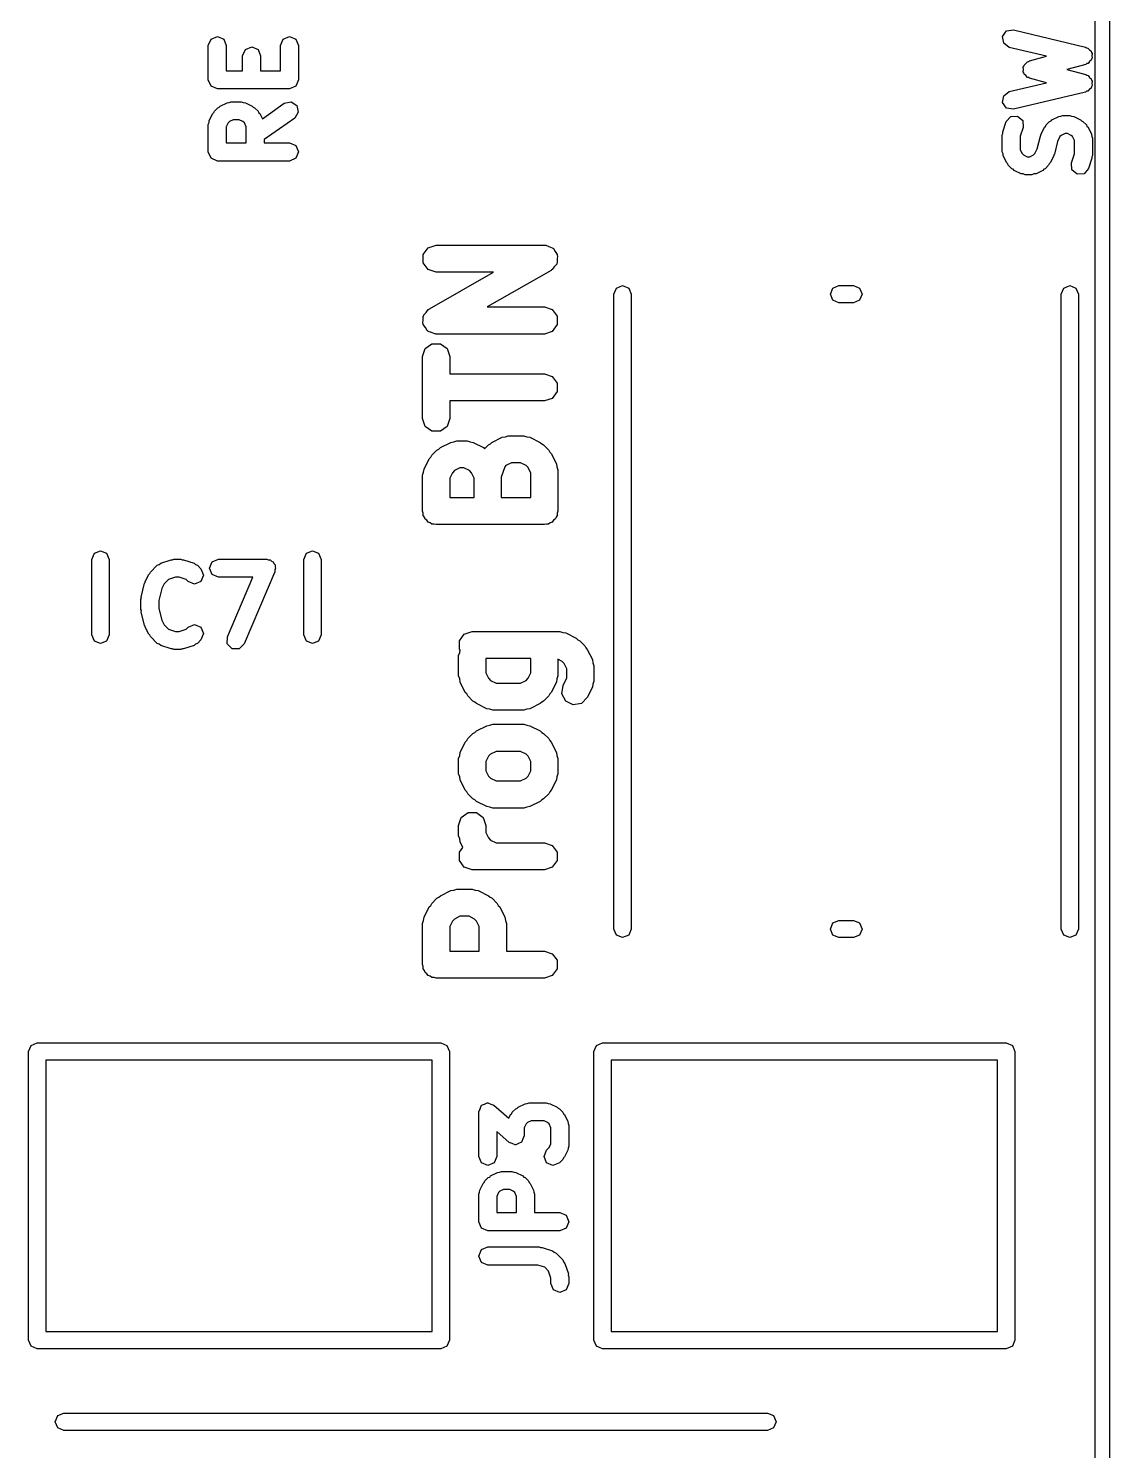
# Model space of a CAD drawing. Extents: x 111.8 to 136.4, y -131 to -94.3.
# Drawn here: x 128.94 to 136.44, y -120.54 to -110.68 of the extents above; entities that cross this region are included whole.
import ezdxf

# ---------------------------------------------------------------- set-up
doc = ezdxf.new("R2010")
doc.units = 0
doc.layers.add('BLACK', color=7, linetype='CONTINUOUS')

msp = doc.modelspace()

# ---------------------------------------------------------------- linework, layer by layer
at = {"layer": 'BLACK', "linetype": 'CONTINUOUS'}
for p, q in [((136.336, -129.053), (136.336, -96.3165)), ((136.436, -96.3066), (136.436, -129.063)), ((135.722, -110.7), (135.769, -110.693)), ((135.769, -110.693), (136.269, -110.812)), ((130.187, -110.801), (130.206, -110.757)), ((130.206, -110.757), (130.25, -110.739)), ((130.25, -110.739), (130.294, -110.757)), ((130.294, -110.757), (130.312, -110.801)), ((130.687, -110.801), (130.706, -110.757)), ((130.706, -110.757), (130.75, -110.739)), ((130.75, -110.739), (130.794, -110.757)), ((130.794, -110.757), (130.812, -110.801)), ((135.694, -110.739), (135.722, -110.7)), ((135.702, -110.786), (135.694, -110.739)), ((135.74, -110.814), (135.702, -110.786)), ((130.187, -111.039), (130.187, -110.801)), ((130.312, -110.801), (130.312, -110.977)), ((130.425, -110.873), (130.444, -110.828)), ((130.425, -110.977), (130.425, -110.873)), ((130.444, -110.828), (130.488, -110.81)), ((130.488, -110.81), (130.532, -110.828)), ((130.532, -110.828), (130.55, -110.873)), ((130.55, -110.873), (130.55, -110.977)), ((130.687, -110.977), (130.687, -110.801)), ((130.812, -110.801), (130.812, -111.039)), ((135.999, -110.876), (135.74, -110.814)), ((135.882, -110.907), (135.999, -110.876)), ((136.269, -110.812), (136.277, -110.817)), ((136.277, -110.817), (136.286, -110.819)), ((136.286, -110.819), (136.296, -110.831)), ((136.296, -110.831), (136.308, -110.84)), ((136.308, -110.84), (136.31, -110.849)), ((136.31, -110.849), (136.315, -110.857)), ((136.316, -110.887), (136.31, -110.895)), ((136.315, -110.857), (136.313, -110.872)), ((136.313, -110.872), (136.316, -110.887)), ((130.312, -110.977), (130.425, -110.977)), ((130.55, -110.977), (130.687, -110.977)), ((135.837, -110.952), (135.842, -110.945)), ((135.839, -110.968), (135.837, -110.952)), ((135.837, -110.984), (135.839, -110.968)), ((135.842, -110.991), (135.837, -110.984)), ((135.842, -110.945), (135.844, -110.937)), ((135.844, -110.937), (135.856, -110.927)), ((135.856, -110.927), (135.866, -110.914)), ((135.866, -110.914), (135.875, -110.913)), ((135.875, -110.913), (135.882, -110.907)), ((136.271, -110.933), (136.14, -110.968)), ((136.14, -110.968), (136.271, -111.003)), ((136.278, -110.927), (136.271, -110.933)), ((136.288, -110.926), (136.278, -110.927)), ((136.297, -110.913), (136.288, -110.926)), ((136.309, -110.904), (136.297, -110.913)), ((136.31, -110.895), (136.309, -110.904)), ((130.206, -111.083), (130.187, -111.039)), ((130.25, -111.102), (130.206, -111.083)), ((130.794, -111.083), (130.75, -111.102)), ((130.812, -111.039), (130.794, -111.083)), ((135.74, -111.121), (135.999, -111.06)), ((135.844, -110.999), (135.842, -110.991)), ((135.856, -111.009), (135.844, -110.999)), ((135.866, -111.022), (135.856, -111.009)), ((135.875, -111.023), (135.866, -111.022)), ((135.882, -111.028), (135.875, -111.023)), ((135.999, -111.06), (135.882, -111.028)), ((136.271, -111.003), (136.278, -111.008)), ((136.278, -111.008), (136.288, -111.01)), ((136.288, -111.01), (136.297, -111.022)), ((136.297, -111.022), (136.309, -111.032)), ((136.31, -111.087), (136.308, -111.096)), ((136.309, -111.032), (136.31, -111.041)), ((136.31, -111.041), (136.316, -111.049)), ((136.315, -111.079), (136.31, -111.087)), ((136.316, -111.049), (136.313, -111.064)), ((136.313, -111.064), (136.315, -111.079)), ((130.488, -111.102), (130.25, -111.102)), ((130.75, -111.102), (130.488, -111.102)), ((135.694, -111.197), (135.702, -111.149)), ((135.702, -111.149), (135.74, -111.121)), ((136.269, -111.124), (135.769, -111.243)), ((136.277, -111.118), (136.269, -111.124)), ((136.286, -111.117), (136.277, -111.118)), ((136.296, -111.105), (136.286, -111.117)), ((136.308, -111.096), (136.296, -111.105)), ((130.194, -111.321), (130.218, -111.273)), ((130.218, -111.273), (130.225, -111.266)), ((130.225, -111.266), (130.229, -111.257)), ((130.229, -111.257), (130.253, -111.233)), ((130.253, -111.233), (130.263, -111.229)), ((130.263, -111.229), (130.269, -111.221)), ((130.269, -111.221), (130.317, -111.198)), ((130.317, -111.198), (130.332, -111.197)), ((130.332, -111.197), (130.345, -111.191)), ((130.345, -111.191), (130.416, -111.191)), ((130.416, -111.191), (130.43, -111.197)), ((130.43, -111.197), (130.444, -111.198)), ((130.444, -111.198), (130.492, -111.221)), ((130.492, -111.221), (130.499, -111.229)), ((130.499, -111.229), (130.508, -111.233)), ((130.508, -111.233), (130.532, -111.257)), ((130.532, -111.257), (130.536, -111.266)), ((130.536, -111.266), (130.544, -111.273)), ((130.544, -111.273), (130.562, -111.309)), ((130.562, -111.309), (130.714, -111.202)), ((130.714, -111.202), (130.761, -111.192)), ((130.761, -111.192), (130.801, -111.218)), ((130.811, -111.264), (130.786, -111.305)), ((130.801, -111.218), (130.811, -111.264)), ((135.722, -111.235), (135.694, -111.197)), ((135.769, -111.243), (135.722, -111.235)), ((130.187, -111.349), (130.193, -111.335)), ((130.187, -111.539), (130.187, -111.349)), ((130.193, -111.335), (130.194, -111.321)), ((130.325, -111.338), (130.312, -111.364)), ((130.312, -111.364), (130.312, -111.477)), ((130.334, -111.329), (130.325, -111.338)), ((130.36, -111.316), (130.334, -111.329)), ((130.402, -111.316), (130.36, -111.316)), ((130.427, -111.329), (130.402, -111.316)), ((130.437, -111.338), (130.427, -111.329)), ((130.449, -111.364), (130.437, -111.338)), ((130.449, -111.477), (130.449, -111.364)), ((130.786, -111.305), (130.574, -111.453)), ((135.696, -111.4), (135.719, -111.329)), ((135.719, -111.329), (135.751, -111.293)), ((135.751, -111.293), (135.798, -111.29)), ((135.798, -111.29), (135.835, -111.321)), ((135.838, -111.369), (135.817, -111.43)), ((135.835, -111.321), (135.838, -111.369)), ((135.961, -111.416), (135.985, -111.368)), ((135.985, -111.368), (135.992, -111.362)), ((135.992, -111.362), (135.996, -111.352)), ((135.996, -111.352), (136.02, -111.328)), ((136.02, -111.328), (136.03, -111.324)), ((136.03, -111.324), (136.036, -111.317)), ((136.036, -111.317), (136.084, -111.293)), ((136.084, -111.293), (136.099, -111.292)), ((136.099, -111.292), (136.112, -111.286)), ((136.112, -111.286), (136.16, -111.286)), ((136.16, -111.286), (136.173, -111.292)), ((136.173, -111.292), (136.188, -111.293)), ((136.188, -111.293), (136.235, -111.317)), ((136.235, -111.317), (136.242, -111.324)), ((136.242, -111.324), (136.251, -111.328)), ((136.251, -111.328), (136.275, -111.352)), ((136.275, -111.352), (136.279, -111.362)), ((136.279, -111.362), (136.287, -111.368)), ((136.287, -111.368), (136.311, -111.416)), ((130.312, -111.477), (130.449, -111.477)), ((130.574, -111.453), (130.574, -111.477)), ((130.574, -111.477), (130.75, -111.477)), ((130.75, -111.477), (130.794, -111.495)), ((135.692, -111.42), (135.696, -111.411)), ((135.692, -111.539), (135.692, -111.42)), ((135.696, -111.411), (135.696, -111.4)), ((135.817, -111.43), (135.817, -111.525)), ((135.934, -111.517), (135.956, -111.429)), ((135.956, -111.429), (135.96, -111.423)), ((135.96, -111.423), (135.961, -111.416)), ((136.076, -111.466), (136.054, -111.554)), ((136.092, -111.433), (136.076, -111.466)), ((136.101, -111.424), (136.092, -111.433)), ((136.127, -111.411), (136.101, -111.424)), ((136.145, -111.411), (136.127, -111.411)), ((136.17, -111.424), (136.145, -111.411)), ((136.18, -111.433), (136.17, -111.424)), ((136.192, -111.459), (136.18, -111.433)), ((136.192, -111.553), (136.192, -111.459)), ((136.311, -111.416), (136.312, -111.431)), ((136.312, -111.431), (136.317, -111.444)), ((136.317, -111.444), (136.317, -111.563)), ((130.206, -111.583), (130.187, -111.539)), ((130.794, -111.495), (130.812, -111.539)), ((130.812, -111.539), (130.794, -111.583)), ((135.698, -111.553), (135.692, -111.539)), ((135.699, -111.567), (135.698, -111.553)), ((135.723, -111.615), (135.699, -111.567)), ((135.817, -111.525), (135.83, -111.55)), ((135.83, -111.55), (135.839, -111.559)), ((135.839, -111.559), (135.865, -111.572)), ((135.865, -111.572), (135.883, -111.572)), ((135.883, -111.572), (135.908, -111.559)), ((135.908, -111.559), (135.918, -111.55)), ((135.918, -111.55), (135.934, -111.517)), ((136.049, -111.567), (136.025, -111.615)), ((136.054, -111.554), (136.049, -111.56)), ((136.049, -111.56), (136.049, -111.567)), ((136.172, -111.615), (136.192, -111.553)), ((136.317, -111.563), (136.313, -111.573)), ((136.313, -111.573), (136.314, -111.583)), ((130.25, -111.602), (130.206, -111.583)), ((130.512, -111.602), (130.25, -111.602)), ((130.75, -111.602), (130.512, -111.602)), ((130.794, -111.583), (130.75, -111.602)), ((135.73, -111.622), (135.723, -111.615)), ((135.734, -111.631), (135.73, -111.622)), ((135.758, -111.655), (135.734, -111.631)), ((135.768, -111.659), (135.758, -111.655)), ((135.774, -111.667), (135.768, -111.659)), ((135.822, -111.69), (135.774, -111.667)), ((135.973, -111.667), (135.926, -111.69)), ((135.98, -111.659), (135.973, -111.667)), ((135.989, -111.655), (135.98, -111.659)), ((136.013, -111.631), (135.989, -111.655)), ((136.017, -111.622), (136.013, -111.631)), ((136.025, -111.615), (136.017, -111.622)), ((136.175, -111.662), (136.172, -111.615)), ((136.211, -111.694), (136.175, -111.662)), ((136.29, -111.654), (136.259, -111.69)), ((136.314, -111.583), (136.29, -111.654)), ((135.837, -111.691), (135.822, -111.69)), ((135.85, -111.697), (135.837, -111.691)), ((135.898, -111.697), (135.85, -111.697)), ((135.911, -111.691), (135.898, -111.697)), ((135.926, -111.69), (135.911, -111.691)), ((136.259, -111.69), (136.211, -111.694)), ((131.678, -112.25), (131.712, -112.203)), ((131.678, -112.308), (131.678, -112.25)), ((131.712, -112.203), (131.767, -112.185)), ((131.767, -112.185), (132.517, -112.185)), ((132.517, -112.185), (132.522, -112.186)), ((132.522, -112.186), (132.527, -112.185)), ((132.527, -112.185), (132.549, -112.195)), ((132.549, -112.195), (132.572, -112.203)), ((132.572, -112.203), (132.575, -112.207)), ((132.575, -112.207), (132.58, -112.209)), ((132.58, -112.209), (132.592, -112.23)), ((132.592, -112.23), (132.606, -112.25)), ((132.606, -112.25), (132.606, -112.255)), ((132.606, -112.255), (132.609, -112.259)), ((132.609, -112.259), (132.606, -112.283)), ((131.712, -112.354), (131.678, -112.308)), ((131.767, -112.372), (131.712, -112.354)), ((132.564, -112.36), (132.12, -112.613)), ((132.567, -112.356), (132.564, -112.36)), ((132.572, -112.354), (132.567, -112.356)), ((132.586, -112.335), (132.572, -112.354)), ((132.603, -112.317), (132.586, -112.335)), ((132.606, -112.308), (132.603, -112.312)), ((132.603, -112.312), (132.603, -112.317)), ((132.606, -112.283), (132.606, -112.308)), ((131.721, -112.626), (132.164, -112.372)), ((132.164, -112.372), (131.767, -112.372)), ((133.018, -112.483), (133.06, -112.465)), ((133.06, -112.465), (133.102, -112.483)), ((134.518, -112.483), (134.56, -112.465)), ((134.56, -112.465), (134.66, -112.465)), ((134.66, -112.465), (134.702, -112.483)), ((136.118, -112.483), (136.16, -112.465)), ((136.16, -112.465), (136.202, -112.483)), ((133, -112.525), (133.018, -112.483)), ((133, -116.925), (133, -112.525)), ((133.102, -112.483), (133.12, -112.525)), ((133.12, -112.525), (133.12, -116.925)), ((134.5, -112.525), (134.518, -112.483)), ((134.518, -112.567), (134.5, -112.525)), ((134.702, -112.483), (134.72, -112.525)), ((134.72, -112.525), (134.702, -112.567)), ((136.1, -112.525), (136.118, -112.483)), ((136.1, -116.925), (136.1, -112.525)), ((136.202, -112.483), (136.22, -112.525)), ((136.22, -112.525), (136.22, -116.925)), ((131.682, -112.669), (131.698, -112.651)), ((131.698, -112.651), (131.712, -112.631)), ((131.712, -112.631), (131.717, -112.63)), ((131.717, -112.63), (131.721, -112.626)), ((132.12, -112.613), (132.517, -112.613)), ((132.517, -112.613), (132.572, -112.631)), ((132.572, -112.631), (132.606, -112.678)), ((134.56, -112.585), (134.518, -112.567)), ((134.66, -112.585), (134.56, -112.585)), ((134.702, -112.567), (134.66, -112.585)), ((131.675, -112.726), (131.678, -112.702)), ((131.678, -112.731), (131.675, -112.726)), ((131.678, -112.678), (131.681, -112.674)), ((131.678, -112.702), (131.678, -112.678)), ((131.678, -112.736), (131.678, -112.731)), ((131.692, -112.756), (131.678, -112.736)), ((131.681, -112.674), (131.682, -112.669)), ((131.704, -112.777), (131.692, -112.756)), ((132.606, -112.736), (132.572, -112.783)), ((132.606, -112.678), (132.606, -112.736)), ((131.709, -112.779), (131.704, -112.777)), ((131.712, -112.783), (131.709, -112.779)), ((131.735, -112.79), (131.712, -112.783)), ((131.757, -112.8), (131.735, -112.79)), ((131.762, -112.799), (131.757, -112.8)), ((131.767, -112.801), (131.762, -112.799)), ((132.517, -112.801), (131.767, -112.801)), ((132.572, -112.783), (132.517, -112.801)), ((131.673, -112.957), (131.691, -112.902)), ((131.673, -113.386), (131.673, -112.957)), ((131.691, -112.902), (131.738, -112.868)), ((131.738, -112.868), (131.796, -112.868)), ((131.796, -112.868), (131.843, -112.902)), ((131.843, -112.902), (131.861, -112.957)), ((131.861, -112.957), (131.861, -113.078)), ((131.861, -113.078), (132.517, -113.078)), ((132.517, -113.078), (132.572, -113.096)), ((132.572, -113.096), (132.606, -113.142)), ((132.606, -113.142), (132.606, -113.2)), ((132.572, -113.247), (132.517, -113.265)), ((132.606, -113.2), (132.572, -113.247)), ((132.517, -113.265), (131.861, -113.265)), ((131.861, -113.265), (131.861, -113.386)), ((131.691, -113.441), (131.673, -113.386)), ((131.738, -113.475), (131.691, -113.441)), ((131.843, -113.441), (131.796, -113.475)), ((131.861, -113.386), (131.843, -113.441)), ((131.796, -113.475), (131.738, -113.475)), ((131.797, -113.588), (131.868, -113.552)), ((131.868, -113.552), (131.89, -113.549)), ((131.89, -113.549), (131.91, -113.542)), ((131.91, -113.542), (131.981, -113.542)), ((131.981, -113.542), (132.002, -113.549)), ((132.002, -113.549), (132.023, -113.552)), ((132.023, -113.552), (132.095, -113.588)), ((132.143, -113.563), (132.154, -113.552)), ((132.154, -113.552), (132.225, -113.516)), ((132.225, -113.516), (132.247, -113.513)), ((132.247, -113.513), (132.267, -113.506)), ((132.267, -113.506), (132.374, -113.506)), ((132.374, -113.506), (132.395, -113.513)), ((132.395, -113.513), (132.416, -113.516)), ((132.416, -113.516), (132.488, -113.552)), ((132.488, -113.552), (132.499, -113.563)), ((131.73, -113.654), (131.737, -113.641)), ((131.737, -113.641), (131.772, -113.605)), ((131.772, -113.605), (131.786, -113.598)), ((131.786, -113.598), (131.797, -113.588)), ((132.095, -113.588), (132.103, -113.596)), ((132.103, -113.596), (132.129, -113.569)), ((132.129, -113.569), (132.143, -113.563)), ((132.499, -113.563), (132.512, -113.569)), ((132.512, -113.569), (132.548, -113.605)), ((132.548, -113.605), (132.555, -113.619)), ((132.555, -113.619), (132.565, -113.63)), ((132.565, -113.63), (132.601, -113.701)), ((131.68, -113.758), (131.683, -113.737)), ((131.683, -113.737), (131.719, -113.665)), ((131.719, -113.665), (131.73, -113.654)), ((131.894, -113.748), (131.88, -113.763)), ((131.932, -113.729), (131.894, -113.748)), ((131.959, -113.729), (131.932, -113.729)), ((131.997, -113.748), (131.959, -113.729)), ((132.012, -113.763), (131.997, -113.748)), ((132.242, -113.722), (132.218, -113.794)), ((132.251, -113.713), (132.242, -113.722)), ((132.289, -113.694), (132.251, -113.713)), ((132.352, -113.694), (132.289, -113.694)), ((132.39, -113.713), (132.352, -113.694)), ((132.404, -113.727), (132.39, -113.713)), ((132.423, -113.765), (132.404, -113.727)), ((132.601, -113.701), (132.604, -113.722)), ((132.604, -113.722), (132.611, -113.743)), ((132.611, -113.743), (132.611, -114.029)), ((131.673, -113.779), (131.68, -113.758)), ((131.673, -114.029), (131.673, -113.779)), ((131.88, -113.763), (131.861, -113.801)), ((131.861, -113.801), (131.861, -113.935)), ((132.031, -113.801), (132.012, -113.763)), ((132.031, -113.935), (132.031, -113.801)), ((132.218, -113.794), (132.218, -113.935)), ((132.423, -113.935), (132.423, -113.765)), ((131.861, -113.935), (132.031, -113.935)), ((132.218, -113.935), (132.423, -113.935)), ((131.678, -114.043), (131.673, -114.029)), ((131.678, -114.058), (131.678, -114.043)), ((132.611, -114.029), (132.606, -114.043)), ((132.606, -114.043), (132.606, -114.058)), ((131.687, -114.07), (131.678, -114.058)), ((131.691, -114.084), (131.687, -114.07)), ((131.703, -114.092), (131.691, -114.084)), ((131.712, -114.104), (131.703, -114.092)), ((131.726, -114.109), (131.712, -114.104)), ((131.738, -114.118), (131.726, -114.109)), ((131.753, -114.118), (131.738, -114.118)), ((131.767, -114.122), (131.753, -114.118)), ((132.517, -114.122), (131.767, -114.122)), ((132.531, -114.118), (132.517, -114.122)), ((132.546, -114.118), (132.531, -114.118)), ((132.558, -114.109), (132.546, -114.118)), ((132.572, -114.104), (132.558, -114.109)), ((132.581, -114.092), (132.572, -114.104)), ((132.593, -114.084), (132.581, -114.092)), ((132.598, -114.07), (132.593, -114.084)), ((132.606, -114.058), (132.598, -114.07)), ((129.38, -114.364), (129.398, -114.321)), ((129.398, -114.321), (129.44, -114.304)), ((129.44, -114.304), (129.482, -114.321)), ((129.482, -114.321), (129.5, -114.364)), ((130.85, -114.364), (130.868, -114.321)), ((130.868, -114.321), (130.91, -114.304)), ((130.91, -114.304), (130.952, -114.321)), ((130.952, -114.321), (130.97, -114.364)), ((129.38, -114.886), (129.38, -114.364)), ((129.5, -114.364), (129.5, -114.886)), ((129.786, -114.452), (129.833, -114.404)), ((129.833, -114.404), (129.847, -114.399)), ((129.847, -114.399), (129.858, -114.389)), ((129.858, -114.389), (129.929, -114.366)), ((129.929, -114.366), (129.939, -114.366)), ((129.939, -114.366), (129.949, -114.362)), ((129.949, -114.362), (129.996, -114.362)), ((129.996, -114.362), (130.006, -114.366)), ((130.006, -114.366), (130.016, -114.366)), ((130.016, -114.366), (130.088, -114.389)), ((130.088, -114.389), (130.099, -114.399)), ((130.099, -114.399), (130.112, -114.404)), ((130.112, -114.404), (130.136, -114.428)), ((130.136, -114.428), (130.154, -114.472)), ((130.196, -114.425), (130.214, -114.381)), ((130.214, -114.469), (130.196, -114.425)), ((130.214, -114.381), (130.258, -114.362)), ((130.258, -114.362), (130.592, -114.362)), ((130.592, -114.362), (130.603, -114.367)), ((130.603, -114.367), (130.616, -114.367)), ((130.616, -114.367), (130.625, -114.376)), ((130.625, -114.376), (130.636, -114.381)), ((130.636, -114.381), (130.641, -114.392)), ((130.641, -114.392), (130.65, -114.402)), ((130.654, -114.425), (130.649, -114.437)), ((130.649, -114.437), (130.649, -114.449)), ((130.65, -114.402), (130.65, -114.414)), ((130.65, -114.414), (130.654, -114.425)), ((130.85, -114.886), (130.85, -114.364)), ((130.97, -114.364), (130.97, -114.886)), ((129.722, -114.624), (129.745, -114.529)), ((129.745, -114.529), (129.75, -114.523)), ((129.75, -114.516), (129.774, -114.468)), ((129.75, -114.523), (129.75, -114.516)), ((129.774, -114.468), (129.782, -114.462)), ((129.782, -114.462), (129.786, -114.452)), ((129.881, -114.533), (129.865, -114.566)), ((129.911, -114.503), (129.881, -114.533)), ((129.959, -114.487), (129.911, -114.503)), ((129.986, -114.487), (129.959, -114.487)), ((130.034, -114.503), (129.986, -114.487)), ((130.047, -114.517), (130.034, -114.503)), ((130.092, -114.535), (130.047, -114.517)), ((130.136, -114.517), (130.092, -114.535)), ((130.154, -114.472), (130.136, -114.517)), ((130.258, -114.487), (130.214, -114.469)), ((130.497, -114.487), (130.258, -114.487)), ((130.32, -114.9), (130.497, -114.487)), ((130.649, -114.449), (130.435, -114.949)), ((129.72, -114.639), (129.723, -114.632)), ((129.723, -114.632), (129.722, -114.624)), ((129.865, -114.566), (129.845, -114.647)), ((129.72, -114.711), (129.72, -114.639)), ((129.723, -114.718), (129.72, -114.711)), ((129.722, -114.726), (129.723, -114.718)), ((129.745, -114.821), (129.722, -114.726)), ((129.845, -114.647), (129.845, -114.703)), ((129.845, -114.703), (129.865, -114.784)), ((129.75, -114.827), (129.745, -114.821)), ((129.75, -114.834), (129.75, -114.827)), ((129.774, -114.881), (129.75, -114.834)), ((129.865, -114.784), (129.881, -114.816)), ((129.881, -114.816), (129.911, -114.846)), ((130.034, -114.846), (130.047, -114.833)), ((130.047, -114.833), (130.092, -114.815)), ((130.092, -114.815), (130.136, -114.833)), ((130.136, -114.833), (130.154, -114.877)), ((129.398, -114.929), (129.38, -114.886)), ((129.44, -114.946), (129.398, -114.929)), ((129.482, -114.929), (129.44, -114.946)), ((129.5, -114.886), (129.482, -114.929)), ((129.782, -114.888), (129.774, -114.881)), ((129.786, -114.898), (129.782, -114.888)), ((129.833, -114.945), (129.786, -114.898)), ((129.911, -114.846), (129.959, -114.862)), ((129.959, -114.862), (129.986, -114.862)), ((129.986, -114.862), (130.034, -114.846)), ((130.136, -114.921), (130.112, -114.945)), ((130.154, -114.877), (130.136, -114.921)), ((130.319, -114.948), (130.32, -114.9)), ((130.868, -114.929), (130.85, -114.886)), ((130.91, -114.946), (130.868, -114.929)), ((130.952, -114.929), (130.91, -114.946)), ((130.97, -114.886), (130.952, -114.929)), ((131.928, -114.928), (131.962, -114.881)), ((131.928, -114.986), (131.928, -114.928)), ((131.962, -114.881), (132.017, -114.863)), ((132.017, -114.863), (132.624, -114.863)), ((132.624, -114.863), (132.645, -114.87)), ((132.645, -114.87), (132.666, -114.873)), ((132.666, -114.873), (132.738, -114.909)), ((132.738, -114.909), (132.749, -114.92)), ((132.749, -114.92), (132.762, -114.927)), ((132.762, -114.927), (132.798, -114.962)), ((129.847, -114.951), (129.833, -114.945)), ((129.858, -114.96), (129.847, -114.951)), ((129.929, -114.984), (129.858, -114.96)), ((129.939, -114.983), (129.929, -114.984)), ((129.949, -114.987), (129.939, -114.983)), ((129.996, -114.987), (129.949, -114.987)), ((130.006, -114.983), (129.996, -114.987)), ((130.016, -114.984), (130.006, -114.983)), ((130.088, -114.96), (130.016, -114.984)), ((130.099, -114.951), (130.088, -114.96)), ((130.112, -114.945), (130.099, -114.951)), ((130.353, -114.982), (130.319, -114.948)), ((130.401, -114.983), (130.353, -114.982)), ((130.435, -114.949), (130.401, -114.983)), ((131.923, -115.029), (131.93, -115.008)), ((131.923, -115.171), (131.923, -115.029)), ((131.933, -114.992), (131.928, -114.986)), ((131.93, -115.008), (131.933, -114.992)), ((132.798, -114.962), (132.805, -114.976)), ((132.805, -114.976), (132.815, -114.987)), ((132.815, -114.987), (132.851, -115.058)), ((132.423, -115.051), (132.111, -115.051)), ((132.111, -115.051), (132.111, -115.149)), ((132.423, -115.149), (132.423, -115.051)), ((132.64, -115.07), (132.611, -115.055)), ((132.611, -115.055), (132.611, -115.171)), ((132.654, -115.084), (132.64, -115.07)), ((132.673, -115.122), (132.654, -115.084)), ((132.673, -115.185), (132.673, -115.122)), ((132.851, -115.058), (132.854, -115.079)), ((132.854, -115.079), (132.861, -115.1)), ((132.861, -115.1), (132.861, -115.207)), ((131.93, -115.192), (131.923, -115.171)), ((131.933, -115.213), (131.93, -115.192)), ((131.969, -115.285), (131.933, -115.213)), ((132.111, -115.149), (132.13, -115.187)), ((132.13, -115.187), (132.144, -115.202)), ((132.144, -115.202), (132.182, -115.221)), ((132.182, -115.221), (132.352, -115.221)), ((132.352, -115.221), (132.39, -115.202)), ((132.39, -115.202), (132.404, -115.187)), ((132.404, -115.187), (132.423, -115.149)), ((132.601, -115.213), (132.565, -115.285)), ((132.604, -115.192), (132.601, -115.213)), ((132.611, -115.171), (132.604, -115.192)), ((132.648, -115.237), (132.673, -115.185)), ((132.854, -115.228), (132.851, -115.249)), ((132.861, -115.207), (132.854, -115.228)), ((131.98, -115.296), (131.969, -115.285)), ((131.987, -115.309), (131.98, -115.296)), ((132.022, -115.345), (131.987, -115.309)), ((132.548, -115.309), (132.512, -115.345)), ((132.555, -115.296), (132.548, -115.309)), ((132.565, -115.285), (132.555, -115.296)), ((132.639, -115.294), (132.648, -115.237)), ((132.666, -115.345), (132.639, -115.294)), ((132.815, -115.32), (132.775, -115.362)), ((132.851, -115.249), (132.815, -115.32)), ((132.036, -115.352), (132.022, -115.345)), ((132.047, -115.362), (132.036, -115.352)), ((132.118, -115.398), (132.047, -115.362)), ((132.14, -115.401), (132.118, -115.398)), ((132.16, -115.408), (132.14, -115.401)), ((132.374, -115.408), (132.16, -115.408)), ((132.395, -115.401), (132.374, -115.408)), ((132.416, -115.398), (132.395, -115.401)), ((132.488, -115.362), (132.416, -115.398)), ((132.499, -115.352), (132.488, -115.362)), ((132.512, -115.345), (132.499, -115.352)), ((132.718, -115.371), (132.666, -115.345)), ((132.775, -115.362), (132.718, -115.371)), ((132.047, -115.552), (132.118, -115.516)), ((132.118, -115.516), (132.14, -115.513)), ((132.14, -115.513), (132.16, -115.506)), ((132.16, -115.506), (132.374, -115.506)), ((132.374, -115.506), (132.395, -115.513)), ((132.395, -115.513), (132.416, -115.516)), ((132.416, -115.516), (132.488, -115.552)), ((131.969, -115.63), (131.98, -115.619)), ((131.98, -115.619), (131.987, -115.605)), ((131.987, -115.605), (132.022, -115.569)), ((132.022, -115.569), (132.036, -115.563)), ((132.036, -115.563), (132.047, -115.552)), ((132.488, -115.552), (132.499, -115.563)), ((132.499, -115.563), (132.512, -115.569)), ((132.512, -115.569), (132.548, -115.605)), ((132.548, -115.605), (132.555, -115.619)), ((132.555, -115.619), (132.565, -115.63)), ((131.93, -115.722), (131.933, -115.701)), ((131.933, -115.701), (131.969, -115.63)), ((132.144, -115.713), (132.13, -115.727)), ((132.182, -115.694), (132.144, -115.713)), ((132.352, -115.694), (132.182, -115.694)), ((132.39, -115.713), (132.352, -115.694)), ((132.404, -115.727), (132.39, -115.713)), ((132.565, -115.63), (132.601, -115.701)), ((132.601, -115.701), (132.604, -115.722)), ((131.923, -115.743), (131.93, -115.722)), ((131.923, -115.85), (131.923, -115.743)), ((132.13, -115.727), (132.111, -115.765)), ((132.111, -115.765), (132.111, -115.828)), ((132.423, -115.765), (132.404, -115.727)), ((132.423, -115.828), (132.423, -115.765)), ((132.604, -115.722), (132.611, -115.743)), ((132.611, -115.743), (132.611, -115.85)), ((131.93, -115.871), (131.923, -115.85)), ((131.933, -115.892), (131.93, -115.871)), ((131.969, -115.963), (131.933, -115.892)), ((132.111, -115.828), (132.13, -115.866)), ((132.13, -115.866), (132.144, -115.88)), ((132.144, -115.88), (132.182, -115.899)), ((132.182, -115.899), (132.352, -115.899)), ((132.352, -115.899), (132.39, -115.88)), ((132.39, -115.88), (132.404, -115.866)), ((132.404, -115.866), (132.423, -115.828)), ((132.601, -115.892), (132.565, -115.963)), ((132.604, -115.871), (132.601, -115.892)), ((132.611, -115.85), (132.604, -115.871)), ((131.98, -115.974), (131.969, -115.963)), ((131.987, -115.988), (131.98, -115.974)), ((132.022, -116.023), (131.987, -115.988)), ((132.548, -115.988), (132.512, -116.023)), ((132.555, -115.974), (132.548, -115.988)), ((132.565, -115.963), (132.555, -115.974)), ((132.036, -116.03), (132.022, -116.023)), ((132.047, -116.041), (132.036, -116.03)), ((132.118, -116.077), (132.047, -116.041)), ((132.14, -116.08), (132.118, -116.077)), ((132.16, -116.087), (132.14, -116.08)), ((132.374, -116.087), (132.16, -116.087)), ((132.395, -116.08), (132.374, -116.087)), ((132.416, -116.077), (132.395, -116.08)), ((132.488, -116.041), (132.416, -116.077)), ((132.499, -116.03), (132.488, -116.041)), ((132.512, -116.023), (132.499, -116.03)), ((131.923, -116.207), (131.941, -116.152)), ((131.923, -116.279), (131.923, -116.207)), ((131.941, -116.152), (131.988, -116.118)), ((131.988, -116.118), (132.046, -116.118)), ((132.046, -116.118), (132.093, -116.152)), ((132.093, -116.152), (132.111, -116.207)), ((132.111, -116.207), (132.111, -116.256)), ((131.93, -116.299), (131.923, -116.279)), ((131.933, -116.32), (131.93, -116.299)), ((132.111, -116.256), (132.13, -116.294)), ((132.13, -116.294), (132.144, -116.309)), ((132.144, -116.309), (132.182, -116.328)), ((131.928, -116.392), (131.953, -116.359)), ((131.928, -116.45), (131.928, -116.392)), ((131.953, -116.359), (131.933, -116.32)), ((132.182, -116.328), (132.517, -116.328)), ((132.517, -116.328), (132.572, -116.346)), ((132.572, -116.346), (132.606, -116.392)), ((132.606, -116.392), (132.606, -116.45)), ((131.962, -116.497), (131.928, -116.45)), ((132.017, -116.515), (131.962, -116.497)), ((132.572, -116.497), (132.517, -116.515)), ((132.606, -116.45), (132.572, -116.497)), ((132.517, -116.515), (132.017, -116.515)), ((131.772, -116.712), (131.786, -116.705)), ((131.786, -116.705), (131.797, -116.695)), ((131.797, -116.695), (131.868, -116.659)), ((131.868, -116.659), (131.89, -116.656)), ((131.89, -116.656), (131.91, -116.649)), ((131.91, -116.649), (132.017, -116.649)), ((132.017, -116.649), (132.038, -116.656)), ((132.038, -116.656), (132.059, -116.659)), ((132.059, -116.659), (132.131, -116.695)), ((132.131, -116.695), (132.141, -116.705)), ((132.141, -116.705), (132.155, -116.712)), ((131.683, -116.844), (131.719, -116.772)), ((131.719, -116.772), (131.73, -116.762)), ((131.73, -116.762), (131.737, -116.748)), ((131.737, -116.748), (131.772, -116.712)), ((132.155, -116.712), (132.191, -116.748)), ((132.191, -116.748), (132.198, -116.762)), ((132.198, -116.762), (132.208, -116.772)), ((132.208, -116.772), (132.244, -116.844)), ((131.673, -116.886), (131.68, -116.865)), ((131.673, -117.171), (131.673, -116.886)), ((131.68, -116.865), (131.683, -116.844)), ((131.88, -116.87), (131.861, -116.908)), ((131.894, -116.856), (131.88, -116.87)), ((131.932, -116.837), (131.894, -116.856)), ((131.995, -116.837), (131.932, -116.837)), ((132.033, -116.856), (131.995, -116.837)), ((132.047, -116.87), (132.033, -116.856)), ((132.066, -116.908), (132.047, -116.87)), ((132.244, -116.844), (132.247, -116.865)), ((132.247, -116.865), (132.254, -116.886)), ((132.254, -116.886), (132.254, -117.078)), ((134.5, -116.925), (134.518, -116.883)), ((134.518, -116.883), (134.56, -116.865)), ((134.56, -116.865), (134.66, -116.865)), ((134.66, -116.865), (134.702, -116.883)), ((134.702, -116.883), (134.72, -116.925)), ((131.861, -116.908), (131.861, -117.078)), ((132.066, -117.078), (132.066, -116.908)), ((133.018, -116.967), (133, -116.925)), ((133.06, -116.985), (133.018, -116.967)), ((133.102, -116.967), (133.06, -116.985)), ((133.12, -116.925), (133.102, -116.967)), ((134.518, -116.967), (134.5, -116.925)), ((134.56, -116.985), (134.518, -116.967)), ((134.66, -116.985), (134.56, -116.985)), ((134.702, -116.967), (134.66, -116.985)), ((134.72, -116.925), (134.702, -116.967)), ((136.118, -116.967), (136.1, -116.925)), ((136.16, -116.985), (136.118, -116.967)), ((136.202, -116.967), (136.16, -116.985)), ((136.22, -116.925), (136.202, -116.967)), ((131.861, -117.078), (132.066, -117.078)), ((132.254, -117.078), (132.517, -117.078)), ((132.517, -117.078), (132.572, -117.096)), ((132.572, -117.096), (132.606, -117.142)), ((131.678, -117.186), (131.673, -117.171)), ((131.678, -117.2), (131.678, -117.186)), ((132.606, -117.142), (132.606, -117.2)), ((131.687, -117.212), (131.678, -117.2)), ((131.691, -117.227), (131.687, -117.212)), ((131.703, -117.235), (131.691, -117.227)), ((131.712, -117.247), (131.703, -117.235)), ((131.726, -117.252), (131.712, -117.247)), ((131.738, -117.261), (131.726, -117.252)), ((131.753, -117.261), (131.738, -117.261)), ((131.767, -117.265), (131.753, -117.261)), ((132.517, -117.265), (131.767, -117.265)), ((132.572, -117.247), (132.517, -117.265)), ((132.606, -117.2), (132.572, -117.247)), ((128.94, -117.775), (128.958, -117.733)), ((128.94, -119.775), (128.94, -117.775)), ((128.958, -117.733), (129, -117.715)), ((129, -117.715), (131.8, -117.715)), ((131.8, -117.715), (131.842, -117.733)), ((131.842, -117.733), (131.86, -117.775)), ((131.86, -117.775), (131.86, -119.775)), ((132.86, -117.775), (132.878, -117.733)), ((132.86, -119.775), (132.86, -117.775)), ((132.878, -117.733), (132.92, -117.715)), ((132.92, -117.715), (135.72, -117.715)), ((135.72, -117.715), (135.762, -117.733)), ((135.762, -117.733), (135.78, -117.775)), ((135.78, -117.775), (135.78, -119.775)), ((129.06, -117.835), (129.06, -119.715)), ((131.74, -117.835), (129.06, -117.835)), ((131.74, -119.715), (131.74, -117.835)), ((132.98, -117.835), (132.98, -119.715)), ((135.66, -117.835), (132.98, -117.835)), ((135.66, -119.715), (135.66, -117.835)), ((132.062, -118.192), (132.071, -118.171)), ((132.071, -118.171), (132.078, -118.151)), ((132.078, -118.151), (132.08, -118.15)), ((132.08, -118.15), (132.081, -118.147)), ((132.081, -118.147), (132.101, -118.139)), ((132.101, -118.139), (132.121, -118.129)), ((132.121, -118.129), (132.123, -118.13)), ((132.123, -118.13), (132.125, -118.129)), ((132.125, -118.129), (132.145, -118.138)), ((132.145, -118.138), (132.166, -118.145)), ((132.166, -118.145), (132.271, -118.236)), ((132.295, -118.195), (132.319, -118.171)), ((132.319, -118.171), (132.328, -118.167)), ((132.328, -118.167), (132.335, -118.16)), ((132.335, -118.16), (132.383, -118.136)), ((132.383, -118.136), (132.397, -118.135)), ((132.397, -118.135), (132.411, -118.129)), ((132.411, -118.129), (132.53, -118.129)), ((132.53, -118.129), (132.543, -118.135)), ((132.543, -118.135), (132.558, -118.136)), ((132.558, -118.136), (132.605, -118.16)), ((132.605, -118.16), (132.612, -118.167)), ((132.612, -118.167), (132.621, -118.171)), ((132.621, -118.171), (132.645, -118.195)), ((132.062, -118.501), (132.062, -118.192)), ((132.271, -118.236), (132.283, -118.211)), ((132.283, -118.211), (132.291, -118.205)), ((132.291, -118.205), (132.295, -118.195)), ((132.39, -118.276), (132.378, -118.302)), ((132.4, -118.267), (132.39, -118.276)), ((132.425, -118.254), (132.4, -118.267)), ((132.515, -118.254), (132.425, -118.254)), ((132.54, -118.267), (132.515, -118.254)), ((132.55, -118.276), (132.54, -118.267)), ((132.562, -118.302), (132.55, -118.276)), ((132.645, -118.195), (132.649, -118.205)), ((132.649, -118.205), (132.657, -118.211)), ((132.657, -118.211), (132.681, -118.259)), ((132.681, -118.259), (132.682, -118.273)), ((132.682, -118.273), (132.687, -118.287)), ((132.274, -118.405), (132.187, -118.329)), ((132.187, -118.329), (132.187, -118.501)), ((132.369, -118.379), (132.362, -118.399)), ((132.378, -118.358), (132.369, -118.379)), ((132.378, -118.302), (132.378, -118.358)), ((132.562, -118.415), (132.562, -118.302)), ((132.687, -118.287), (132.687, -118.43)), ((132.295, -118.412), (132.274, -118.405)), ((132.315, -118.421), (132.295, -118.412)), ((132.317, -118.42), (132.315, -118.421)), ((132.319, -118.421), (132.317, -118.42)), ((132.339, -118.411), (132.319, -118.421)), ((132.359, -118.403), (132.339, -118.411)), ((132.36, -118.4), (132.359, -118.403)), ((132.362, -118.399), (132.36, -118.4)), ((132.515, -118.501), (132.533, -118.457)), ((132.533, -118.457), (132.55, -118.44)), ((132.55, -118.44), (132.562, -118.415)), ((132.681, -118.458), (132.657, -118.505)), ((132.682, -118.443), (132.681, -118.458)), ((132.687, -118.43), (132.682, -118.443)), ((132.081, -118.545), (132.062, -118.501)), ((132.125, -118.564), (132.081, -118.545)), ((132.169, -118.545), (132.125, -118.564)), ((132.187, -118.501), (132.169, -118.545)), ((132.533, -118.545), (132.515, -118.501)), ((132.577, -118.564), (132.533, -118.545)), ((132.621, -118.545), (132.577, -118.564)), ((132.645, -118.522), (132.621, -118.545)), ((132.649, -118.512), (132.645, -118.522)), ((132.657, -118.505), (132.649, -118.512)), ((132.1, -118.681), (132.104, -118.671)), ((132.104, -118.671), (132.128, -118.647)), ((132.128, -118.647), (132.138, -118.644)), ((132.138, -118.644), (132.144, -118.636)), ((132.144, -118.636), (132.192, -118.612)), ((132.192, -118.612), (132.207, -118.611)), ((132.207, -118.611), (132.22, -118.605)), ((132.22, -118.605), (132.291, -118.605)), ((132.291, -118.605), (132.305, -118.611)), ((132.305, -118.611), (132.319, -118.612)), ((132.319, -118.612), (132.367, -118.636)), ((132.367, -118.636), (132.374, -118.644)), ((132.374, -118.644), (132.383, -118.647)), ((132.383, -118.647), (132.407, -118.671)), ((132.407, -118.671), (132.411, -118.681)), ((132.062, -118.763), (132.068, -118.75)), ((132.062, -118.954), (132.062, -118.763)), ((132.068, -118.75), (132.069, -118.735)), ((132.069, -118.735), (132.093, -118.688)), ((132.093, -118.688), (132.1, -118.681)), ((132.2, -118.752), (132.187, -118.778)), ((132.209, -118.743), (132.2, -118.752)), ((132.235, -118.73), (132.209, -118.743)), ((132.277, -118.73), (132.235, -118.73)), ((132.302, -118.743), (132.277, -118.73)), ((132.312, -118.752), (132.302, -118.743)), ((132.324, -118.778), (132.312, -118.752)), ((132.411, -118.681), (132.419, -118.688)), ((132.419, -118.688), (132.443, -118.735)), ((132.443, -118.735), (132.444, -118.75)), ((132.444, -118.75), (132.449, -118.763)), ((132.449, -118.763), (132.449, -118.891)), ((132.187, -118.778), (132.187, -118.891)), ((132.324, -118.891), (132.324, -118.778)), ((132.081, -118.998), (132.062, -118.954)), ((132.062, -118.954), (132.062, -118.954)), ((132.187, -118.891), (132.324, -118.891)), ((132.449, -118.891), (132.625, -118.891)), ((132.625, -118.891), (132.669, -118.909)), ((132.669, -118.909), (132.687, -118.954)), ((132.687, -118.954), (132.669, -118.998)), ((132.125, -119.016), (132.081, -118.998)), ((132.387, -119.016), (132.125, -119.016)), ((132.625, -119.016), (132.387, -119.016)), ((132.669, -118.998), (132.625, -119.016)), ((132.062, -119.192), (132.081, -119.147)), ((132.081, -119.147), (132.125, -119.129)), ((132.125, -119.129), (132.482, -119.129)), ((132.482, -119.129), (132.491, -119.133)), ((132.491, -119.133), (132.502, -119.132)), ((132.502, -119.132), (132.573, -119.156)), ((132.573, -119.156), (132.584, -119.166)), ((132.584, -119.166), (132.598, -119.171)), ((132.598, -119.171), (132.645, -119.219)), ((132.081, -119.236), (132.062, -119.192)), ((132.125, -119.254), (132.081, -119.236)), ((132.472, -119.254), (132.125, -119.254)), ((132.52, -119.27), (132.472, -119.254)), ((132.645, -119.219), (132.651, -119.232)), ((132.651, -119.232), (132.66, -119.243)), ((132.66, -119.243), (132.684, -119.315)), ((132.546, -119.297), (132.52, -119.27)), ((132.562, -119.345), (132.546, -119.297)), ((132.562, -119.382), (132.562, -119.345)), ((132.684, -119.315), (132.683, -119.325)), ((132.683, -119.325), (132.687, -119.335)), ((132.687, -119.335), (132.687, -119.382)), ((132.581, -119.426), (132.562, -119.382)), ((132.625, -119.445), (132.581, -119.426)), ((132.669, -119.426), (132.625, -119.445)), ((132.687, -119.382), (132.669, -119.426)), ((129.06, -119.715), (131.74, -119.715)), ((132.98, -119.715), (135.66, -119.715)), ((128.958, -119.817), (128.94, -119.775)), ((129, -119.835), (128.958, -119.817)), ((131.8, -119.835), (129, -119.835)), ((131.842, -119.817), (131.8, -119.835)), ((131.86, -119.775), (131.842, -119.817)), ((132.878, -119.817), (132.86, -119.775)), ((132.92, -119.835), (132.878, -119.817)), ((135.72, -119.835), (132.92, -119.835)), ((135.762, -119.817), (135.72, -119.835)), ((135.78, -119.775), (135.762, -119.817)), ((129.125, -120.34), (129.143, -120.298)), ((129.143, -120.382), (129.125, -120.34)), ((129.143, -120.298), (129.185, -120.28)), ((129.185, -120.28), (134.065, -120.28)), ((134.065, -120.28), (134.107, -120.298)), ((134.107, -120.298), (134.125, -120.34)), ((134.125, -120.34), (134.107, -120.382)), ((129.185, -120.4), (129.143, -120.382)), ((134.065, -120.4), (129.185, -120.4)), ((134.107, -120.382), (134.065, -120.4))]:
    msp.add_line(p, q, dxfattribs=at)

doc.saveas('drawing.dxf')
